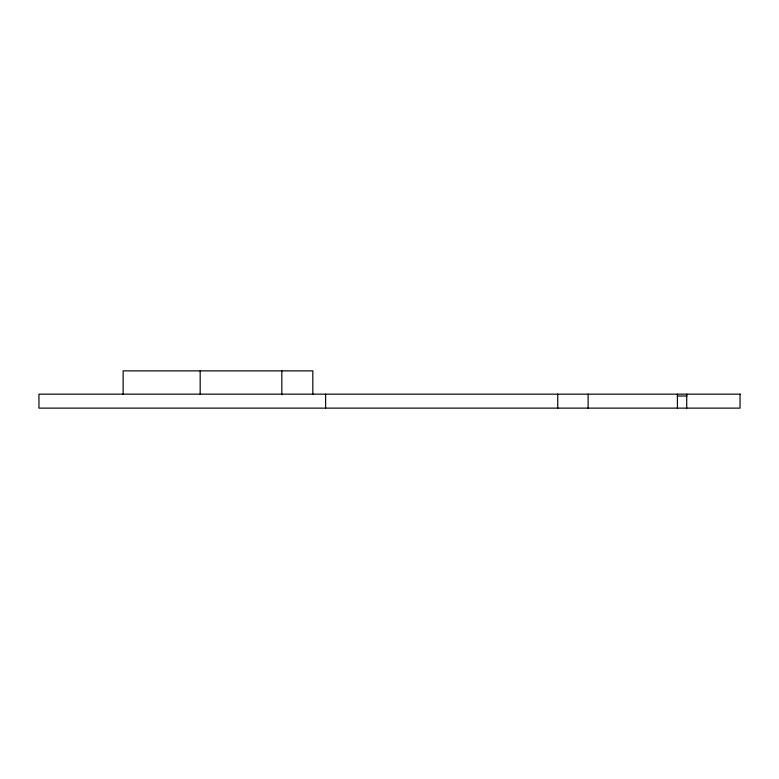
<?xml version="1.0" encoding="UTF-8"?>
<svg xmlns="http://www.w3.org/2000/svg" width="779" height="779" viewBox="0 0 779 779"><rect width="100%" height="100%" fill="white"/><g stroke="black" fill="none" stroke-linecap="round" stroke-linejoin="round"><path stroke-width="1.17" d="M677.399 396.014L687.049 396.014M686.718 394.155L686.718 408.128M677.399 394.155L677.399 408.128M588.116 394.155L588.116 408.128M557.754 394.155L557.754 408.128M325.622 394.155L325.622 408.128M312.827 394.155L312.827 370.872L123.14 370.872L123.14 394.155M281.823 370.872L281.823 394.904M200.174 370.872L200.174 394.155M740.05 394.155L38.95 394.155L38.95 408.128L740.05 408.128L740.05 394.155"/></g></svg>
